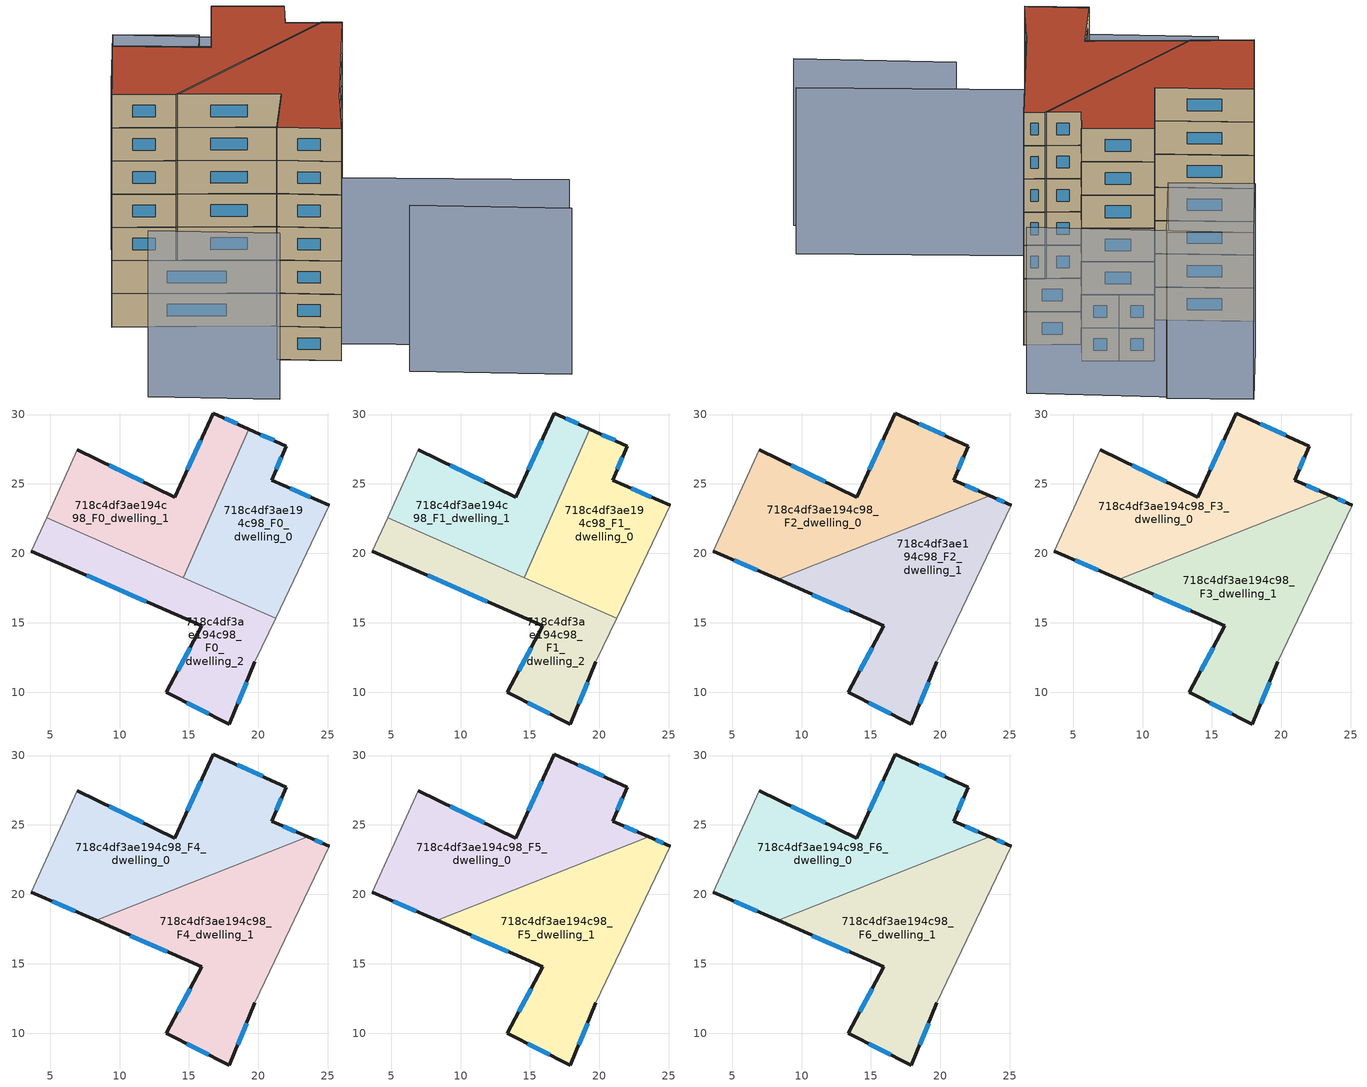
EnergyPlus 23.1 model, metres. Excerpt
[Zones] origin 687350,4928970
718c4df3ae194c98_F0_dwelling_0
 floor ground (EU_floor_Construction): 21.24,15.33 25.09,23.47 20.95,25.27 22.01,27.73 19.3,28.96 14.6,18.25 z0
 wall outside (EU_wall_Construction): 19.3,28.96 22.01,27.73 20.95,25.27 25.09,23.47 z0:3
 wall adiabatic (EU_wall_Construction): 25.09,23.47 21.24,15.33 z0:3
 wall to 718c4df3ae194c98_F0_dwelling_1 (EU_wall_Construction): 14.6,18.25 19.3,28.96 z0:3
 wall to 718c4df3ae194c98_F0_dwelling_2 (EU_wall_Construction): 21.24,15.33 14.6,18.25 z0:3
 window (EU_Window_Construction): 20.18,28.56 21.13,28.13 / 21.67,26.93 21.3,26.07 / 22.3,24.69 23.75,24.06 z0.98:2.02
718c4df3ae194c98_F0_dwelling_1
 floor ground (EU_floor_Construction): 14.6,18.25 19.3,28.96 16.75,30.11 13.99,24.04 6.95,27.45 4.74,22.58 z0
 wall outside (EU_wall_Construction): 6.95,27.45 13.99,24.04 16.75,30.11 19.3,28.96 z0:3
 wall adiabatic (EU_wall_Construction): 4.74,22.58 6.95,27.45 z0:3
 wall to 718c4df3ae194c98_F0_dwelling_2 (EU_wall_Construction): 14.6,18.25 4.74,22.58 z0:3
 window (EU_Window_Construction): 9.24,26.34 11.7,25.15 / 14.89,26.02 15.85,28.14 / 17.58,29.74 18.47,29.33 z0.98:2.02
718c4df3ae194c98_F0_dwelling_2
 floor ground (EU_floor_Construction): 17.9,7.7 19.75,12.18 21.24,15.33 4.74,22.58 3.65,20.16 15.91,14.77 13.36,9.98 z0
 wall outside (EU_wall_Construction): 19.75,12.18 17.9,7.7 13.36,9.98 15.91,14.77 3.65,20.16 z0:3
 wall adiabatic (EU_wall_Construction): 3.65,20.16 4.74,22.58 / 21.24,15.33 19.75,12.18 z0:3
 window (EU_Window_Construction): 11.92,16.53 7.64,18.41 / 19.15,10.73 18.5,9.16 / 16.43,8.44 14.84,9.24 / 14.19,11.54 15.08,13.21 z0.98:2.02
718c4df3ae194c98_F1_dwelling_0
 floor to 718c4df3ae194c98_F0_dwelling_0 (EU_floor_Construction): 21.24,15.33 25.09,23.47 20.95,25.27 22.01,27.73 19.3,28.96 14.6,18.25 z3
 wall outside (EU_wall_Construction): 19.3,28.96 22.01,27.73 20.95,25.27 25.09,23.47 z3:6
 wall adiabatic (EU_wall_Construction): 25.09,23.47 21.24,15.33 z3:6
 wall to 718c4df3ae194c98_F1_dwelling_1 (EU_wall_Construction): 14.6,18.25 19.3,28.96 z3:6
 wall to 718c4df3ae194c98_F1_dwelling_2 (EU_wall_Construction): 21.24,15.33 14.6,18.25 z3:6
 window (EU_Window_Construction): 20.18,28.56 21.13,28.13 / 21.67,26.93 21.3,26.07 / 22.3,24.69 23.75,24.06 z3.98:5.02
718c4df3ae194c98_F1_dwelling_1
 floor to 718c4df3ae194c98_F0_dwelling_1 (EU_floor_Construction): 14.6,18.25 19.3,28.96 16.75,30.11 13.99,24.04 6.95,27.45 4.74,22.58 z3
 wall outside (EU_wall_Construction): 6.95,27.45 13.99,24.04 16.75,30.11 19.3,28.96 z3:6
 wall adiabatic (EU_wall_Construction): 4.74,22.58 6.95,27.45 z3:6
 wall to 718c4df3ae194c98_F1_dwelling_2 (EU_wall_Construction): 14.6,18.25 4.74,22.58 z3:6
 window (EU_Window_Construction): 9.24,26.34 11.7,25.15 / 14.89,26.02 15.85,28.14 / 17.58,29.74 18.47,29.33 z3.98:5.02
718c4df3ae194c98_F1_dwelling_2
 floor to 718c4df3ae194c98_F0_dwelling_2 (EU_floor_Construction): 17.9,7.7 19.75,12.18 21.24,15.33 4.74,22.58 3.65,20.16 15.91,14.77 13.36,9.98 z3
 wall outside (EU_wall_Construction): 19.75,12.18 17.9,7.7 13.36,9.98 15.91,14.77 3.65,20.16 z3:6
 wall adiabatic (EU_wall_Construction): 3.65,20.16 4.74,22.58 / 21.24,15.33 19.75,12.18 z3:6
 window (EU_Window_Construction): 11.92,16.53 7.64,18.41 / 19.15,10.73 18.5,9.16 / 16.43,8.44 14.84,9.24 / 14.19,11.54 15.08,13.21 z3.98:5.02
718c4df3ae194c98_F2_dwelling_0
 floor to 718c4df3ae194c98_F1_dwelling_0 (EU_floor_Construction): 23.54,24.14 20.95,25.27 22.01,27.73 19.3,28.96 15.85,21.1 z6
 floor to 718c4df3ae194c98_F1_dwelling_1 (EU_floor_Construction): 15.85,21.1 19.3,28.96 16.75,30.11 13.99,24.04 6.95,27.45 4.74,22.58 11.77,19.49 z6
 floor to 718c4df3ae194c98_F1_dwelling_2 (EU_floor_Construction): 11.77,19.49 4.74,22.58 3.65,20.16 8.31,18.12 z6
 wall outside (EU_wall_Construction): 8.31,18.12 3.65,20.16 / 6.95,27.45 13.99,24.04 16.75,30.11 22.01,27.73 20.95,25.27 23.54,24.14 z6:9
 wall adiabatic (EU_wall_Construction): 3.65,20.16 6.95,27.45 z6:9
 wall to 718c4df3ae194c98_F2_dwelling_1 (EU_wall_Construction): 23.54,24.14 8.31,18.12 z6:9
 window (EU_Window_Construction): 14.89,26.02 15.85,28.14 / 18.46,29.34 20.3,28.51 / 21.67,26.93 21.3,26.07 / 21.79,24.91 22.7,24.51 / 6.79,18.78 5.17,19.5 / 9.24,26.34 11.7,25.15 z6.98:8.02
718c4df3ae194c98_F2_dwelling_1
 floor to 718c4df3ae194c98_F1_dwelling_0 (EU_floor_Construction): 21.24,15.33 25.09,23.47 23.54,24.14 15.85,21.1 14.6,18.25 z6
 floor to 718c4df3ae194c98_F1_dwelling_1 (EU_floor_Construction): 14.6,18.25 15.85,21.1 11.77,19.49 z6
 floor to 718c4df3ae194c98_F1_dwelling_2 (EU_floor_Construction): 17.9,7.7 19.75,12.18 21.24,15.33 14.6,18.25 15.91,14.77 13.36,9.98 z6; 15.91,14.77 14.6,18.25 11.77,19.49 8.31,18.12 z6
 wall outside (EU_wall_Construction): 23.54,24.14 25.09,23.47 / 19.75,12.18 17.9,7.7 13.36,9.98 15.91,14.77 8.31,18.12 z6:9
 wall adiabatic (EU_wall_Construction): 25.09,23.47 19.75,12.18 z6:9
 window (EU_Window_Construction): 13.44,15.86 10.78,17.03 / 24.05,23.93 24.59,23.69 / 19.15,10.73 18.5,9.16 / 16.43,8.44 14.84,9.24 / 14.19,11.54 15.08,13.21 z6.98:8.02
718c4df3ae194c98_F3_dwelling_0
 floor to 718c4df3ae194c98_F2_dwelling_0 (EU_floor_Construction): 23.54,24.14 20.95,25.27 22.01,27.73 16.75,30.11 13.99,24.04 6.95,27.45 3.65,20.16 8.31,18.12 z9
 wall outside (EU_wall_Construction): 8.31,18.12 3.65,20.16 / 6.95,27.45 13.99,24.04 16.75,30.11 22.01,27.73 20.95,25.27 23.54,24.14 z9:12
 wall adiabatic (EU_wall_Construction): 3.65,20.16 6.95,27.45 z9:12
 wall to 718c4df3ae194c98_F3_dwelling_1 (EU_wall_Construction): 23.54,24.14 8.31,18.12 z9:12
 window (EU_Window_Construction): 14.89,26.02 15.85,28.14 / 18.46,29.34 20.3,28.51 / 21.67,26.93 21.3,26.07 / 21.79,24.91 22.7,24.51 / 6.79,18.78 5.17,19.5 / 9.24,26.34 11.7,25.15 z9.98:11.02
718c4df3ae194c98_F3_dwelling_1
 floor to 718c4df3ae194c98_F2_dwelling_1 (EU_floor_Construction): 19.75,12.18 25.09,23.47 23.54,24.14 8.31,18.12 15.91,14.77 13.36,9.98 17.9,7.7 z9
 wall outside (EU_wall_Construction): 23.54,24.14 25.09,23.47 / 19.75,12.18 17.9,7.7 13.36,9.98 15.91,14.77 8.31,18.12 z9:12
 wall adiabatic (EU_wall_Construction): 25.09,23.47 19.75,12.18 z9:12
 window (EU_Window_Construction): 13.44,15.86 10.78,17.03 / 24.05,23.93 24.59,23.69 / 19.15,10.73 18.5,9.16 / 16.43,8.44 14.84,9.24 / 14.19,11.54 15.08,13.21 z9.98:11.02
718c4df3ae194c98_F4_dwelling_0
 floor to 718c4df3ae194c98_F3_dwelling_0 (EU_floor_Construction): 23.54,24.14 20.95,25.27 22.01,27.73 16.75,30.11 13.99,24.04 6.95,27.45 3.65,20.16 8.31,18.12 z12
 wall outside (EU_wall_Construction): 8.31,18.12 3.65,20.16 / 6.95,27.45 13.99,24.04 16.75,30.11 22.01,27.73 20.95,25.27 23.54,24.14 z12:15
 wall adiabatic (EU_wall_Construction): 3.65,20.16 6.95,27.45 z12:15
 wall to 718c4df3ae194c98_F4_dwelling_1 (EU_wall_Construction): 23.54,24.14 8.31,18.12 z12:15
 window (EU_Window_Construction): 14.89,26.02 15.85,28.14 / 18.46,29.34 20.3,28.51 / 21.67,26.93 21.3,26.07 / 21.79,24.91 22.7,24.51 / 6.79,18.78 5.17,19.5 / 9.24,26.34 11.7,25.15 z12.98:14.02
718c4df3ae194c98_F4_dwelling_1
 floor to 718c4df3ae194c98_F3_dwelling_1 (EU_floor_Construction): 19.75,12.18 25.09,23.47 23.54,24.14 8.31,18.12 15.91,14.77 13.36,9.98 17.9,7.7 z12
 wall outside (EU_wall_Construction): 23.54,24.14 25.09,23.47 / 19.75,12.18 17.9,7.7 13.36,9.98 15.91,14.77 8.31,18.12 z12:15
 wall adiabatic (EU_wall_Construction): 25.09,23.47 19.75,12.18 z12:15
 window (EU_Window_Construction): 13.44,15.86 10.78,17.03 / 24.05,23.93 24.59,23.69 / 19.15,10.73 18.5,9.16 / 16.43,8.44 14.84,9.24 / 14.19,11.54 15.08,13.21 z12.98:14.02
718c4df3ae194c98_F5_dwelling_0
 floor to 718c4df3ae194c98_F4_dwelling_0 (EU_floor_Construction): 23.54,24.14 20.95,25.27 22.01,27.73 16.75,30.11 13.99,24.04 6.95,27.45 3.65,20.16 8.31,18.12 z15
 wall outside (EU_wall_Construction): 8.31,18.12 3.65,20.16 / 6.95,27.45 13.99,24.04 16.75,30.11 22.01,27.73 20.95,25.27 23.54,24.14 z15:18
 wall adiabatic (EU_wall_Construction): 3.65,20.16 6.95,27.45 z15:18
 wall to 718c4df3ae194c98_F5_dwelling_1 (EU_wall_Construction): 23.54,24.14 8.31,18.12 z15:18
 window (EU_Window_Construction): 14.89,26.02 15.85,28.14 / 18.46,29.34 20.3,28.51 / 21.67,26.93 21.3,26.07 / 21.79,24.91 22.7,24.51 / 6.79,18.78 5.17,19.5 / 9.24,26.34 11.7,25.15 z15.98:17.02
718c4df3ae194c98_F5_dwelling_1
 floor to 718c4df3ae194c98_F4_dwelling_1 (EU_floor_Construction): 19.75,12.18 25.09,23.47 23.54,24.14 8.31,18.12 15.91,14.77 13.36,9.98 17.9,7.7 z15
 wall outside (EU_wall_Construction): 23.54,24.14 25.09,23.47 / 19.75,12.18 17.9,7.7 13.36,9.98 15.91,14.77 8.31,18.12 z15:18
 wall adiabatic (EU_wall_Construction): 25.09,23.47 19.75,12.18 z15:18
 window (EU_Window_Construction): 13.44,15.86 10.78,17.03 / 24.05,23.93 24.59,23.69 / 19.15,10.73 18.5,9.16 / 16.43,8.44 14.84,9.24 / 14.19,11.54 15.08,13.21 z15.98:17.02
718c4df3ae194c98_F6_dwelling_0
 floor to 718c4df3ae194c98_F5_dwelling_0 (EU_floor_Construction): 23.54,24.14 20.95,25.27 22.01,27.73 16.75,30.11 13.99,24.04 6.95,27.45 3.65,20.16 8.31,18.12 z18
 wall outside (EU_wall_Construction): 8.31,18.12 3.65,20.16 / 6.95,27.45 13.99,24.04 16.75,30.11 22.01,27.73 20.95,25.27 23.54,24.14 z18:21
 wall adiabatic (EU_wall_Construction): 3.65,20.16 6.95,27.45 z18:21
 wall to 718c4df3ae194c98_F6_dwelling_1 (EU_wall_Construction): 23.54,24.14 8.31,18.12 z18:21
 window (EU_Window_Construction): 14.89,26.02 15.85,28.14 / 18.46,29.34 20.3,28.51 / 21.67,26.93 21.3,26.07 / 21.79,24.91 22.7,24.51 / 6.79,18.78 5.17,19.5 / 9.24,26.34 11.7,25.15 z18.98:20.02
 roof outside (EU_roof_Construction): 22.01,27.73 20.95,25.27 23.54,24.14 8.31,18.12 3.65,20.16 6.95,27.45 13.99,24.04 16.75,30.11 z21
718c4df3ae194c98_F6_dwelling_1
 floor to 718c4df3ae194c98_F5_dwelling_1 (EU_floor_Construction): 19.75,12.18 25.09,23.47 23.54,24.14 8.31,18.12 15.91,14.77 13.36,9.98 17.9,7.7 z18
 wall outside (EU_wall_Construction): 23.54,24.14 25.09,23.47 / 19.75,12.18 17.9,7.7 13.36,9.98 15.91,14.77 8.31,18.12 z18:21
 wall adiabatic (EU_wall_Construction): 25.09,23.47 19.75,12.18 z18:21
 window (EU_Window_Construction): 13.44,15.86 10.78,17.03 / 24.05,23.93 24.59,23.69 / 19.15,10.73 18.5,9.16 / 16.43,8.44 14.84,9.24 / 14.19,11.54 15.08,13.21 z18.98:20.02
 roof outside (EU_roof_Construction): 25.09,23.47 19.75,12.18 17.9,7.7 13.36,9.98 15.91,14.77 8.31,18.12 23.54,24.14 z21
shading: 22.16,3.95 33.63,-1.79 / 1.6,8.66 10.95,4.04 / 35.36,2.53 18.88,10.33 / 28.1,30.73 12.15,38.91 / 12.15,38.91 18.35,36 / 18.35,36 14.94,28.74 / 14.94,28.74 8.74,31.65 / 8.74,31.65 12.15,38.91 z0:15
[Building]
EU S2 Campaign: North Axis=0; Terrain=City; Solar Distribution=FullExterior
[Site:Location]
Bologna: Latitude=44.5; Longitude=11.25; Time Zone=1; Elevation=37
[SizingPeriod:WeatherFileDays]
AnnualSizingPeriod: Begin Month=1; Begin Day of Month=1; End Month=12; End Day of Month=31; Day of Week for Start Day=Monday; Use Weather File Daylight Saving Period=No; Use Weather File Rain and Snow Indicators=No
[MATERIAL]
EU_InternalMass_Material: Roughness=MediumRough; Thickness=0.1; Conductivity=1; Density=1800; Specific Heat=900; Thermal Absorptance=0.9; Solar Absorptance=0.7; Visible Absorptance=0.7
[MATERIAL:NOMASS] Roughness=MediumRough; Thermal Absorptance=0.9; Solar Absorptance=0.7; Visible Absorptance=0.7
Name | Thermal Resistance
EU_wall_NoMass | 0.905828
EU_roof_NoMass | 0.37593
EU_floor_NoMass | 0.67114
[WINDOWMATERIAL:SIMPLEGLAZINGSYSTEM]
EU_Window_SimpleGlazing: UFactor=4.52486; Solar Heat Gain Coefficient=0.85; Visible Transmittance=0.85
[CONSTRUCTION]
EU_wall_Construction: EU_wall_NoMass
EU_roof_Construction: EU_roof_NoMass
EU_floor_Construction: EU_floor_NoMass
EU_InternalMass_Construction: EU_InternalMass_Material
EU_Window_Construction: EU_Window_SimpleGlazing
[ZONE] Type=1; Multiplier=1; Ceiling Height=autocalculate; Floor Area=autocalculate; Part of Total Floor Area=Yes
Name | Volume
718c4df3ae194c98_F0_dwelling_0; 718c4df3ae194c98_F1_dwelling_0 | 223.19
718c4df3ae194c98_F2_dwelling_0 | 334.739
718c4df3ae194c98_F3_dwelling_0; 718c4df3ae194c98_F4_dwelling_0; 718c4df3ae194c98_F5_dwelling_0; 718c4df3ae194c98_F6_dwelling_0 | 334.742
718c4df3ae194c98_F0_dwelling_1; 718c4df3ae194c98_F1_dwelling_1 | 223.148
718c4df3ae194c98_F2_dwelling_1 | 334.751
718c4df3ae194c98_F3_dwelling_1; 718c4df3ae194c98_F4_dwelling_1; 718c4df3ae194c98_F5_dwelling_1; 718c4df3ae194c98_F6_dwelling_1 | 334.757
718c4df3ae194c98_F0_dwelling_2; 718c4df3ae194c98_F1_dwelling_2 | 223.172
[INTERNALMASS] Construction=EU_InternalMass_Construction
Name | Zone or ZoneList | Surface Area
718c4df3ae194c98_F0_dwelling_0_EU_InternalMass | 718c4df3ae194c98_F0_dwelling_0 | 74.3991
718c4df3ae194c98_F0_dwelling_1_EU_InternalMass | 718c4df3ae194c98_F0_dwelling_1 | 74.3844
718c4df3ae194c98_F0_dwelling_2_EU_InternalMass | 718c4df3ae194c98_F0_dwelling_2 | 74.3907
718c4df3ae194c98_F1_dwelling_0_EU_InternalMass | 718c4df3ae194c98_F1_dwelling_0 | 74.3991
718c4df3ae194c98_F1_dwelling_1_EU_InternalMass | 718c4df3ae194c98_F1_dwelling_1 | 74.3844
718c4df3ae194c98_F1_dwelling_2_EU_InternalMass | 718c4df3ae194c98_F1_dwelling_2 | 74.3907
718c4df3ae194c98_F2_dwelling_0_EU_InternalMass | 718c4df3ae194c98_F2_dwelling_0 | 111.58
718c4df3ae194c98_F2_dwelling_1_EU_InternalMass | 718c4df3ae194c98_F2_dwelling_1 | 111.585
718c4df3ae194c98_F3_dwelling_0_EU_InternalMass | 718c4df3ae194c98_F3_dwelling_0 | 111.58
718c4df3ae194c98_F3_dwelling_1_EU_InternalMass | 718c4df3ae194c98_F3_dwelling_1 | 111.585
718c4df3ae194c98_F4_dwelling_0_EU_InternalMass | 718c4df3ae194c98_F4_dwelling_0 | 111.58
718c4df3ae194c98_F4_dwelling_1_EU_InternalMass | 718c4df3ae194c98_F4_dwelling_1 | 111.585
718c4df3ae194c98_F5_dwelling_0_EU_InternalMass | 718c4df3ae194c98_F5_dwelling_0 | 111.58
718c4df3ae194c98_F5_dwelling_1_EU_InternalMass | 718c4df3ae194c98_F5_dwelling_1 | 111.585
718c4df3ae194c98_F6_dwelling_0_EU_InternalMass | 718c4df3ae194c98_F6_dwelling_0 | 111.58
718c4df3ae194c98_F6_dwelling_1_EU_InternalMass | 718c4df3ae194c98_F6_dwelling_1 | 111.585
[OTHEREQUIPMENT] Fuel Type=Electricity; Design Level Calculation Method=Watts/Area; Power per Zone Floor Area=1; Fraction Latent=0; Fraction Radiant=0; Fraction Lost=0; Carbon Dioxide Generation Rate=0; EndUse Subcategory=EU_Step8_InternalGains
Name | Zone or ZoneList or Space or SpaceList | Schedule
EU_Step8_InternalGain_718c4df3ae194c98_F0_dwelling_0_f000 | 718c4df3ae194c98_F0_dwelling_0 | EU_Step8_GainSchedule_718c4df3ae194c98_F0_dwelling_0_f000
EU_Step8_InternalGain_718c4df3ae194c98_F0_dwelling_1_f000 | 718c4df3ae194c98_F0_dwelling_1 | EU_Step8_GainSchedule_718c4df3ae194c98_F0_dwelling_1_f000
EU_Step8_InternalGain_718c4df3ae194c98_F0_dwelling_2_f000 | 718c4df3ae194c98_F0_dwelling_2 | EU_Step8_GainSchedule_718c4df3ae194c98_F0_dwelling_2_f000
EU_Step8_InternalGain_718c4df3ae194c98_F1_dwelling_0_f000 | 718c4df3ae194c98_F1_dwelling_0 | EU_Step8_GainSchedule_718c4df3ae194c98_F1_dwelling_0_f000
EU_Step8_InternalGain_718c4df3ae194c98_F1_dwelling_1_f000 | 718c4df3ae194c98_F1_dwelling_1 | EU_Step8_GainSchedule_718c4df3ae194c98_F1_dwelling_1_f000
EU_Step8_InternalGain_718c4df3ae194c98_F1_dwelling_2_f000 | 718c4df3ae194c98_F1_dwelling_2 | EU_Step8_GainSchedule_718c4df3ae194c98_F1_dwelling_2_f000
EU_Step8_InternalGain_718c4df3ae194c98_F2_dwelling_0_f000 | 718c4df3ae194c98_F2_dwelling_0 | EU_Step8_GainSchedule_718c4df3ae194c98_F2_dwelling_0_f000
EU_Step8_InternalGain_718c4df3ae194c98_F2_dwelling_1_f000 | 718c4df3ae194c98_F2_dwelling_1 | EU_Step8_GainSchedule_718c4df3ae194c98_F2_dwelling_1_f000
EU_Step8_InternalGain_718c4df3ae194c98_F3_dwelling_0_f000 | 718c4df3ae194c98_F3_dwelling_0 | EU_Step8_GainSchedule_718c4df3ae194c98_F3_dwelling_0_f000
EU_Step8_InternalGain_718c4df3ae194c98_F3_dwelling_1_f000 | 718c4df3ae194c98_F3_dwelling_1 | EU_Step8_GainSchedule_718c4df3ae194c98_F3_dwelling_1_f000
EU_Step8_InternalGain_718c4df3ae194c98_F4_dwelling_0_f000 | 718c4df3ae194c98_F4_dwelling_0 | EU_Step8_GainSchedule_718c4df3ae194c98_F4_dwelling_0_f000
EU_Step8_InternalGain_718c4df3ae194c98_F4_dwelling_1_f000 | 718c4df3ae194c98_F4_dwelling_1 | EU_Step8_GainSchedule_718c4df3ae194c98_F4_dwelling_1_f000
EU_Step8_InternalGain_718c4df3ae194c98_F5_dwelling_0_f000 | 718c4df3ae194c98_F5_dwelling_0 | EU_Step8_GainSchedule_718c4df3ae194c98_F5_dwelling_0_f000
EU_Step8_InternalGain_718c4df3ae194c98_F5_dwelling_1_f000 | 718c4df3ae194c98_F5_dwelling_1 | EU_Step8_GainSchedule_718c4df3ae194c98_F5_dwelling_1_f000
EU_Step8_InternalGain_718c4df3ae194c98_F6_dwelling_0_f000 | 718c4df3ae194c98_F6_dwelling_0 | EU_Step8_GainSchedule_718c4df3ae194c98_F6_dwelling_0_f000
EU_Step8_InternalGain_718c4df3ae194c98_F6_dwelling_1_f000 | 718c4df3ae194c98_F6_dwelling_1 | EU_Step8_GainSchedule_718c4df3ae194c98_F6_dwelling_1_f000
[ZONEVENTILATION:DESIGNFLOWRATE] Schedule=EU_AlwaysOn; Design Flow Rate Calculation Method=AirChanges/Hour; Air Changes per Hour=0.73129; Ventilation Type=Natural; Fan Pressure Rise=0; Fan Total Efficiency=1; Constant Term Coefficient=1; Temperature Term Coefficient=0; Velocity Term Coefficient=0; Velocity Squared Term Coefficient=0; Minimum Indoor Temperature=-100; Maximum Indoor Temperature=100; Delta Temperature=-100; Minimum Outdoor Temperature=-100; Maximum Outdoor Temperature=100; Maximum Wind Speed=40
Name | Zone or ZoneList or Space or SpaceList
EU_ConstantAir_718c4df3ae194c98_F0_dwelling_0 | 718c4df3ae194c98_F0_dwelling_0
EU_ConstantAir_718c4df3ae194c98_F0_dwelling_1 | 718c4df3ae194c98_F0_dwelling_1
EU_ConstantAir_718c4df3ae194c98_F0_dwelling_2 | 718c4df3ae194c98_F0_dwelling_2
EU_ConstantAir_718c4df3ae194c98_F1_dwelling_0 | 718c4df3ae194c98_F1_dwelling_0
EU_ConstantAir_718c4df3ae194c98_F1_dwelling_1 | 718c4df3ae194c98_F1_dwelling_1
EU_ConstantAir_718c4df3ae194c98_F1_dwelling_2 | 718c4df3ae194c98_F1_dwelling_2
EU_ConstantAir_718c4df3ae194c98_F2_dwelling_0 | 718c4df3ae194c98_F2_dwelling_0
EU_ConstantAir_718c4df3ae194c98_F2_dwelling_1 | 718c4df3ae194c98_F2_dwelling_1
EU_ConstantAir_718c4df3ae194c98_F3_dwelling_0 | 718c4df3ae194c98_F3_dwelling_0
EU_ConstantAir_718c4df3ae194c98_F3_dwelling_1 | 718c4df3ae194c98_F3_dwelling_1
EU_ConstantAir_718c4df3ae194c98_F4_dwelling_0 | 718c4df3ae194c98_F4_dwelling_0
EU_ConstantAir_718c4df3ae194c98_F4_dwelling_1 | 718c4df3ae194c98_F4_dwelling_1
EU_ConstantAir_718c4df3ae194c98_F5_dwelling_0 | 718c4df3ae194c98_F5_dwelling_0
EU_ConstantAir_718c4df3ae194c98_F5_dwelling_1 | 718c4df3ae194c98_F5_dwelling_1
EU_ConstantAir_718c4df3ae194c98_F6_dwelling_0 | 718c4df3ae194c98_F6_dwelling_0
EU_ConstantAir_718c4df3ae194c98_F6_dwelling_1 | 718c4df3ae194c98_F6_dwelling_1
[HVACTEMPLATE:THERMOSTAT] Constant Heating Setpoint=20; Constant Cooling Setpoint=50
EU_HeatOnly_718c4df3ae194c98_F0_dwelling_0; EU_HeatOnly_718c4df3ae194c98_F0_dwelling_1; EU_HeatOnly_718c4df3ae194c98_F0_dwelling_2; EU_HeatOnly_718c4df3ae194c98_F1_dwelling_0; EU_HeatOnly_718c4df3ae194c98_F1_dwelling_1; EU_HeatOnly_718c4df3ae194c98_F1_dwelling_2; EU_HeatOnly_718c4df3ae194c98_F2_dwelling_0; EU_HeatOnly_718c4df3ae194c98_F2_dwelling_1; EU_HeatOnly_718c4df3ae194c98_F3_dwelling_0; EU_HeatOnly_718c4df3ae194c98_F3_dwelling_1; EU_HeatOnly_718c4df3ae194c98_F4_dwelling_0; EU_HeatOnly_718c4df3ae194c98_F4_dwelling_1; EU_HeatOnly_718c4df3ae194c98_F5_dwelling_0; EU_HeatOnly_718c4df3ae194c98_F5_dwelling_1; EU_HeatOnly_718c4df3ae194c98_F6_dwelling_0; EU_HeatOnly_718c4df3ae194c98_F6_dwelling_1
[HVACTEMPLATE:ZONE:IDEALLOADSAIRSYSTEM] System Availability Schedule=EU_AlwaysOn; Maximum Heating Supply Air Temperature=50; Minimum Cooling Supply Air Temperature=13; Maximum Heating Supply Air Humidity Ratio=0.0156; Minimum Cooling Supply Air Humidity Ratio=0.0077; Heating Limit=NoLimit; Cooling Limit=NoLimit; Heating Availability Schedule=EU_AlwaysOn; Cooling Availability Schedule=EU_CoolingOff; Dehumidification Control Type=ConstantSensibleHeatRatio; Cooling Sensible Heat Ratio=0.7; Dehumidification Setpoint=60; Humidification Control Type=None; Humidification Setpoint=30; Outdoor Air Method=None; Outdoor Air Flow Rate per Person=0.00944; Outdoor Air Flow Rate per Zone Floor Area=0; Outdoor Air Flow Rate per Zone=0; Demand Controlled Ventilation Type=None; Outdoor Air Economizer Type=NoEconomizer; Heat Recovery Type=None; Sensible Heat Recovery Effectiveness=0.7; Latent Heat Recovery Effectiveness=0.65
Name | Template Thermostat
718c4df3ae194c98_F0_dwelling_0 | EU_HeatOnly_718c4df3ae194c98_F0_dwelling_0
718c4df3ae194c98_F0_dwelling_1 | EU_HeatOnly_718c4df3ae194c98_F0_dwelling_1
718c4df3ae194c98_F0_dwelling_2 | EU_HeatOnly_718c4df3ae194c98_F0_dwelling_2
718c4df3ae194c98_F1_dwelling_0 | EU_HeatOnly_718c4df3ae194c98_F1_dwelling_0
718c4df3ae194c98_F1_dwelling_1 | EU_HeatOnly_718c4df3ae194c98_F1_dwelling_1
718c4df3ae194c98_F1_dwelling_2 | EU_HeatOnly_718c4df3ae194c98_F1_dwelling_2
718c4df3ae194c98_F2_dwelling_0 | EU_HeatOnly_718c4df3ae194c98_F2_dwelling_0
718c4df3ae194c98_F2_dwelling_1 | EU_HeatOnly_718c4df3ae194c98_F2_dwelling_1
718c4df3ae194c98_F3_dwelling_0 | EU_HeatOnly_718c4df3ae194c98_F3_dwelling_0
718c4df3ae194c98_F3_dwelling_1 | EU_HeatOnly_718c4df3ae194c98_F3_dwelling_1
718c4df3ae194c98_F4_dwelling_0 | EU_HeatOnly_718c4df3ae194c98_F4_dwelling_0
718c4df3ae194c98_F4_dwelling_1 | EU_HeatOnly_718c4df3ae194c98_F4_dwelling_1
718c4df3ae194c98_F5_dwelling_0 | EU_HeatOnly_718c4df3ae194c98_F5_dwelling_0
718c4df3ae194c98_F5_dwelling_1 | EU_HeatOnly_718c4df3ae194c98_F5_dwelling_1
718c4df3ae194c98_F6_dwelling_0 | EU_HeatOnly_718c4df3ae194c98_F6_dwelling_0
718c4df3ae194c98_F6_dwelling_1 | EU_HeatOnly_718c4df3ae194c98_F6_dwelling_1
[SIZING:ZONE] Zone Cooling Design Supply Air Temperature Input Method=SupplyAirTemperature; Zone Cooling Design Supply Air Temperature=13; Zone Heating Design Supply Air Temperature Input Method=SupplyAirTemperature; Zone Heating Design Supply Air Temperature=50; Zone Cooling Design Supply Air Humidity Ratio=0.008; Zone Heating Design Supply Air Humidity Ratio=0.008; Cooling Design Air Flow Method=DesignDay; Cooling Design Air Flow Rate=0; Cooling Minimum Air Flow per Zone Floor Area=0.000762; Cooling Minimum Air Flow=0; Cooling Minimum Air Flow Fraction=0.2; Heating Design Air Flow Method=DesignDay; Heating Design Air Flow Rate=0; Heating Maximum Air Flow per Zone Floor Area=0.002032; Heating Maximum Air Flow=0.141576; Heating Maximum Air Flow Fraction=0.3; Account for Dedicated Outdoor Air System=No; Dedicated Outdoor Air System Control Strategy=NeutralSupplyAir; Dedicated Outdoor Air Low Setpoint Temperature for Design=autosize; Dedicated Outdoor Air High Setpoint Temperature for Design=autosize; Zone Load Sizing Method=Sensible Load Only No Latent Load; Zone Latent Cooling Design Supply Air Humidity Ratio Input Method=HumidityRatioDifference; Zone Cooling Design Supply Air Humidity Ratio Difference=0.005; Zone Latent Heating Design Supply Air Humidity Ratio Input Method=HumidityRatioDifference; Zone Humidification Design Supply Air Humidity Ratio Difference=0.005
718c4df3ae194c98_F0_dwelling_0; 718c4df3ae194c98_F0_dwelling_1; 718c4df3ae194c98_F0_dwelling_2; 718c4df3ae194c98_F1_dwelling_0; 718c4df3ae194c98_F1_dwelling_1; 718c4df3ae194c98_F1_dwelling_2; 718c4df3ae194c98_F2_dwelling_0; 718c4df3ae194c98_F2_dwelling_1; 718c4df3ae194c98_F3_dwelling_0; 718c4df3ae194c98_F3_dwelling_1; 718c4df3ae194c98_F4_dwelling_0; 718c4df3ae194c98_F4_dwelling_1; 718c4df3ae194c98_F5_dwelling_0; 718c4df3ae194c98_F5_dwelling_1; 718c4df3ae194c98_F6_dwelling_0; 718c4df3ae194c98_F6_dwelling_1
[SCHEDULE:CONSTANT]
Name | Hourly Value
EU_AlwaysOn | 1
EU_CoolingOff | 0
[SCHEDULE:FILE] Column Number=1; Rows to Skip at Top=0; Number of Hours of Data=8760; Column Separator=Comma; Interpolate to Timestep=No; Minutes per Item=60; Adjust Schedule for Daylight Savings=Yes
Name | File
EU_Step8_GainSchedule_718c4df3ae194c98_F0_dwelling_0_f000 | ../../schedules/718c4df3ae194c98/718c4df3ae194c98_F0_dwelling_0_f000_gain.csv
EU_Step8_GainSchedule_718c4df3ae194c98_F0_dwelling_1_f000 | ../../schedules/718c4df3ae194c98/718c4df3ae194c98_F0_dwelling_1_f000_gain.csv
EU_Step8_GainSchedule_718c4df3ae194c98_F0_dwelling_2_f000 | ../../schedules/718c4df3ae194c98/718c4df3ae194c98_F0_dwelling_2_f000_gain.csv
EU_Step8_GainSchedule_718c4df3ae194c98_F1_dwelling_0_f000 | ../../schedules/718c4df3ae194c98/718c4df3ae194c98_F1_dwelling_0_f000_gain.csv
EU_Step8_GainSchedule_718c4df3ae194c98_F1_dwelling_1_f000 | ../../schedules/718c4df3ae194c98/718c4df3ae194c98_F1_dwelling_1_f000_gain.csv
EU_Step8_GainSchedule_718c4df3ae194c98_F1_dwelling_2_f000 | ../../schedules/718c4df3ae194c98/718c4df3ae194c98_F1_dwelling_2_f000_gain.csv
EU_Step8_GainSchedule_718c4df3ae194c98_F2_dwelling_0_f000 | ../../schedules/718c4df3ae194c98/718c4df3ae194c98_F2_dwelling_0_f000_gain.csv
EU_Step8_GainSchedule_718c4df3ae194c98_F2_dwelling_1_f000 | ../../schedules/718c4df3ae194c98/718c4df3ae194c98_F2_dwelling_1_f000_gain.csv
EU_Step8_GainSchedule_718c4df3ae194c98_F3_dwelling_0_f000 | ../../schedules/718c4df3ae194c98/718c4df3ae194c98_F3_dwelling_0_f000_gain.csv
EU_Step8_GainSchedule_718c4df3ae194c98_F3_dwelling_1_f000 | ../../schedules/718c4df3ae194c98/718c4df3ae194c98_F3_dwelling_1_f000_gain.csv
EU_Step8_GainSchedule_718c4df3ae194c98_F4_dwelling_0_f000 | ../../schedules/718c4df3ae194c98/718c4df3ae194c98_F4_dwelling_0_f000_gain.csv
EU_Step8_GainSchedule_718c4df3ae194c98_F4_dwelling_1_f000 | ../../schedules/718c4df3ae194c98/718c4df3ae194c98_F4_dwelling_1_f000_gain.csv
EU_Step8_GainSchedule_718c4df3ae194c98_F5_dwelling_0_f000 | ../../schedules/718c4df3ae194c98/718c4df3ae194c98_F5_dwelling_0_f000_gain.csv
EU_Step8_GainSchedule_718c4df3ae194c98_F5_dwelling_1_f000 | ../../schedules/718c4df3ae194c98/718c4df3ae194c98_F5_dwelling_1_f000_gain.csv
EU_Step8_GainSchedule_718c4df3ae194c98_F6_dwelling_0_f000 | ../../schedules/718c4df3ae194c98/718c4df3ae194c98_F6_dwelling_0_f000_gain.csv
EU_Step8_GainSchedule_718c4df3ae194c98_F6_dwelling_1_f000 | ../../schedules/718c4df3ae194c98/718c4df3ae194c98_F6_dwelling_1_f000_gain.csv
